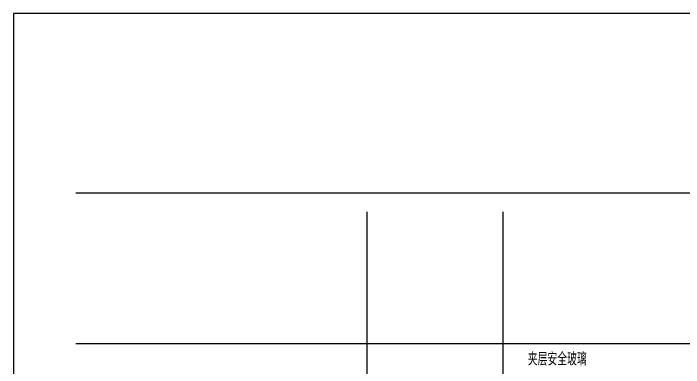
# Model space of a CAD drawing. Extents: x -483182 to 812890, y -390528 to -214858.
# Drawn here: x -31559 to -4930, y -308486 to -294392 of the extents above; entities that cross this region are included whole.
import ezdxf

# ---------------------------------------------------------------- set-up
doc = ezdxf.new("R2010")
doc.units = 0
doc.header["$LTSCALE"] = 1000
doc.header["$MEASUREMENT"] = 0
doc.layers.add('02-TEXT_标注', color=130, linetype='Continuous')
doc.layers.add('04-不打印_辅助线', color=165, linetype='Continuous', plot=False)
doc.styles.add('_TCH_LABEL', font='ros.shx', dxfattribs={"width": 0.75, "bigfont": 'jd.shx'})

msp = doc.modelspace()

# ---------------------------------------------------------------- linework, layer by layer
at = {"layer": '04-不打印_辅助线'}
for p, q in [((-17505, -321949.2), (-17505, -302284)), ((-12105, -321949.2), (-12105, -302284))]:
    msp.add_line(p, q, dxfattribs=at)
msp.add_lwpolyline([(-31559, -333841.9), (111091, -333841.9), (111091, -294391.9), (-31559, -294391.9)], close=True, dxfattribs=at)
for points in [[(-29082.7, -301529.4), (480719.6, -301529.4)], [(-29082.7, -307529.4), (480719.6, -307529.4)]]:
    msp.add_lwpolyline(points, dxfattribs=at)

# ---------------------------------------------------------------- texts
at = {"layer": '02-TEXT_标注', "style": '_TCH_LABEL', "width": 0.75}
msp.add_text('夹层安全玻璃', height=520.93, dxfattribs=at).set_placement((-11122.1, -308404.1))

doc.saveas('drawing.dxf')
